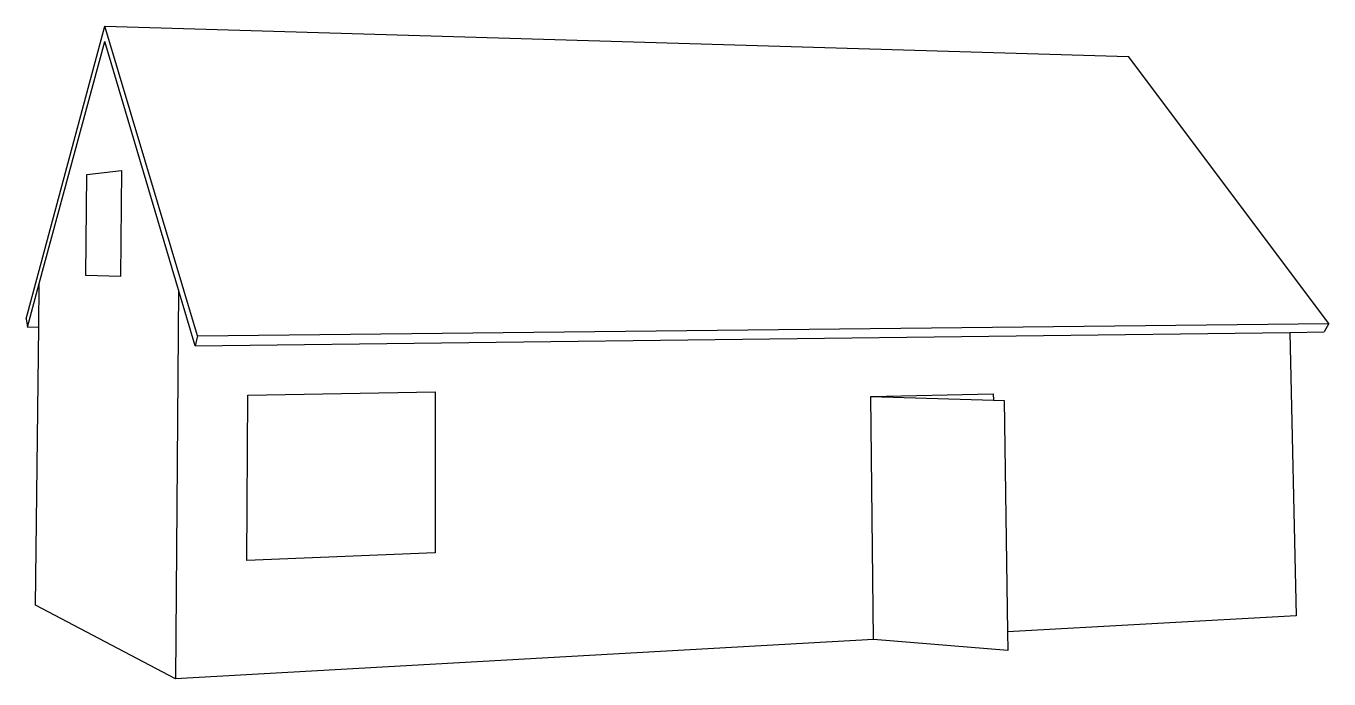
# Model space of a CAD drawing. Extents: x -3.09 to 6.14, y -4.58 to 0.05.
import ezdxf

# ---------------------------------------------------------------- set-up
doc = ezdxf.new("R2010")
doc.units = 0
doc.layers.get('0').update_dxf_attribs({"linetype": 'CONTINUOUS'})

msp = doc.modelspace()

# ---------------------------------------------------------------- linework, layer by layer
for p, q in [((-3.0924, -2.0254), (-2.5336, 0.0479)), ((-2.5336, 0.0479), (4.7204, -0.168)), ((-1.877, -2.147), (-2.5336, 0.0479)), ((-2.9985, -1.775), (-2.5347, -0.0626)), ((-2.0128, -1.8196), (-2.5347, -0.0626)), ((6.1406, -2.0587), (4.7204, -0.168)), ((-2.6693, -1.7191), (-2.6618, -1.0033)), ((-2.6618, -1.0033), (-2.4159, -0.9764)), ((-2.4159, -0.9764), (-2.423, -1.7268)), ((-2.423, -1.7268), (-2.6693, -1.7191)), ((-3.0823, -2.0843), (-2.9985, -1.775)), ((-3.0021, -2.0836), (-2.9985, -1.775)), ((-2.0128, -1.8196), (-2.0345, -4.577)), ((-1.8946, -2.2178), (-2.0128, -1.8196)), ((-3.0924, -2.0254), (-3.0823, -2.0843)), ((-3.0823, -2.0843), (-3.0021, -2.0836)), ((-3.0252, -4.0541), (-3.0021, -2.0836)), ((-1.8946, -2.2178), (5.8633, -2.1221)), ((-1.877, -2.147), (6.1406, -2.0587)), ((5.8633, -2.1221), (6.1077, -2.1191)), ((5.8633, -2.1221), (5.9092, -4.129)), ((6.1406, -2.0587), (6.1077, -2.1191)), ((-1.877, -2.147), (-1.8946, -2.2178)), ((-1.5286, -3.7384), (-1.5217, -2.5672)), ((-1.5217, -2.5672), (-0.1927, -2.542)), ((-0.1927, -2.542), (-0.1936, -3.6835)), ((2.8931, -2.5758), (3.7616, -2.5577)), ((2.9125, -4.298), (2.8931, -2.5758)), ((2.8931, -2.5758), (3.7623, -2.6024)), ((3.7616, -2.5577), (3.7623, -2.6024)), ((3.7623, -2.6024), (3.8386, -2.6048)), ((3.8386, -2.6048), (3.8631, -4.2444)), ((-0.1936, -3.6835), (-1.5286, -3.7384)), ((-2.0345, -4.577), (-3.0252, -4.0541)), ((5.9092, -4.129), (3.8631, -4.2444)), ((3.8631, -4.2444), (3.865, -4.3765)), ((2.9125, -4.298), (-2.0345, -4.577)), ((3.865, -4.3765), (2.9125, -4.298))]:
    msp.add_line(p, q)

doc.saveas('drawing.dxf')
